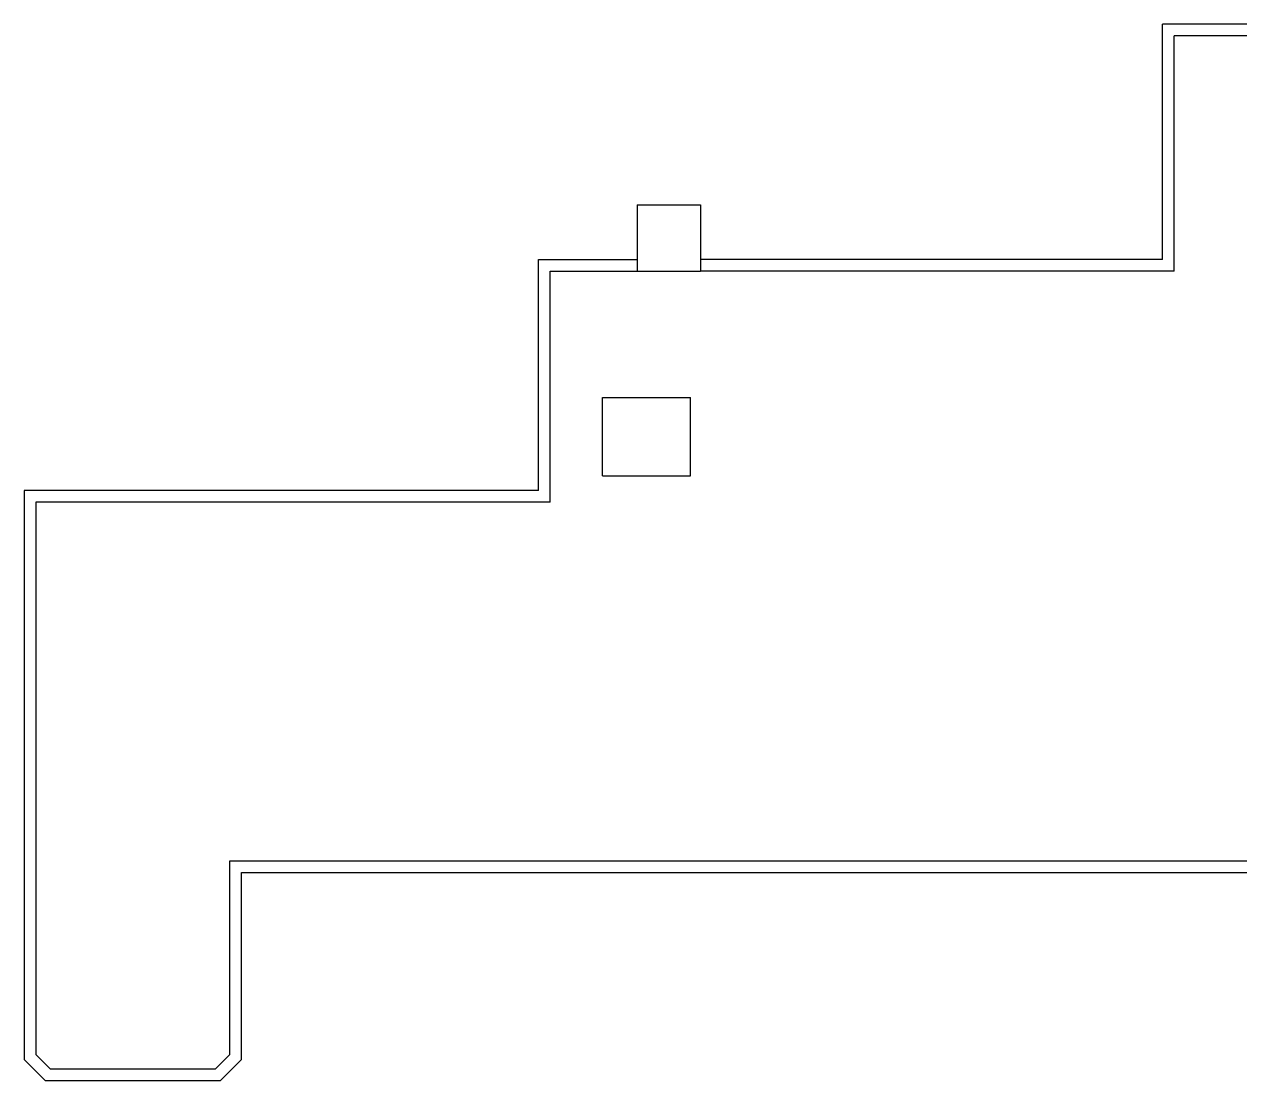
# Model space of a CAD drawing. Extents: x 0 to 5623, y -76 to 3106.
# Drawn here: x 0 to 1047, y 120 to 1030 of the extents above; entities that cross this region are included whole.
import ezdxf

# ---------------------------------------------------------------- set-up
doc = ezdxf.new("R2010")
doc.units = 0
doc.header["$MEASUREMENT"] = 0
doc.layers.add('A-ROOF-MED', color=3, linetype='CONTINUOUS')
doc.layers.add('A-ROOF-THIN', color=1, linetype='CONTINUOUS')

msp = doc.modelspace()

# ---------------------------------------------------------------- linework, layer by layer
at = {"layer": 'A-ROOF-MED'}
for p, q in [((980.5, 827.1), (980.5, 1029.6)), ((1432, 1029.6), (980.5, 1029.6)), ((528, 874.1), (528, 817.1)), ((528, 874.1), (582.5, 874.1)), ((582.5, 874.1), (582.5, 817.1)), ((443, 628.1), (443, 827.1)), ((443, 827.1), (528, 827.1)), ((528, 817.1), (582.5, 817.1)), ((980.5, 827.1), (582.5, 827.1)), ((498, 640.6), (498, 708.1)), ((498, 708.1), (574, 708.1)), ((574, 640.6), (574, 708.1)), ((498, 640.6), (574, 640.6)), ((443, 628.1), (0, 628.1)), ((0, 628.1), (0, 138)), ((187, 138), (187, 299.1)), ((187, 299.1), (2874, 299.1)), ((18.4, 119.6), (0, 138)), ((168.6, 119.6), (187, 138)), ((168.6, 119.6), (18.4, 119.6))]:
    msp.add_line(p, q, dxfattribs=at)
at = {"layer": 'A-ROOF-THIN'}
for p, q in [((990.5, 817.1), (990.5, 1019.6)), ((1300.5, 1019.6), (990.5, 1019.6)), ((453, 618.1), (453, 817.1)), ((453, 817.1), (528, 817.1)), ((990.5, 817.1), (582.5, 817.1)), ((453, 618.1), (10, 618.1)), ((10, 618.1), (10, 142.1)), ((177, 142.1), (177, 309.1)), ((177, 309.1), (2874, 309.1)), ((22.5, 129.6), (10, 142.1)), ((164.5, 129.6), (177, 142.1)), ((164.5, 129.6), (22.5, 129.6))]:
    msp.add_line(p, q, dxfattribs=at)

doc.saveas('drawing.dxf')
